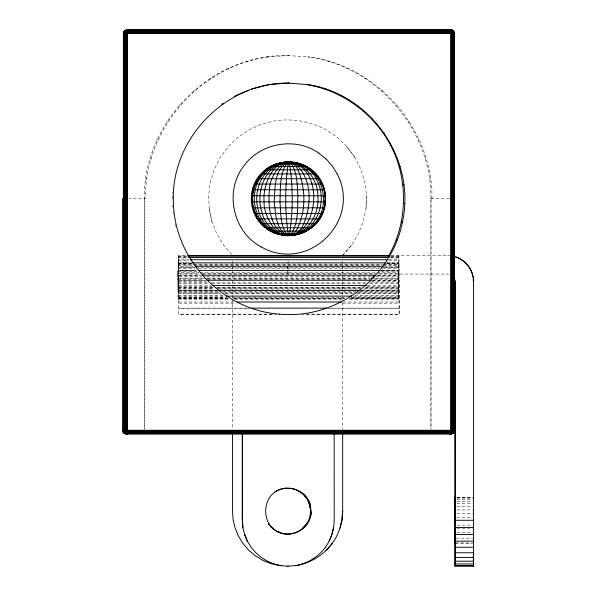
<?xml version="1.0" encoding="UTF-8"?>
<svg xmlns="http://www.w3.org/2000/svg" width="596" height="596" viewBox="0 0 596 596"><rect width="100%" height="100%" fill="white"/><g stroke="black" fill="none" stroke-linecap="round" stroke-linejoin="round"><path stroke-width="0.45" stroke-dasharray="2.98 2.23" d="M228.365 299.118L178.137 299.118L177.817 270.815L196.68 270.815M349.278 299.118L398.575 299.118L398.255 270.815L379.399 270.815M178.137 299.118L178.457 255.677L186.831 255.677M359.507 291.645L398.59 291.697L398.895 255.677L399.164 314.532L301.501 314.532M398.575 299.118L398.903 263.022L386.811 263.022M218.143 291.697L178.13 291.645L178.234 281.387M191.487 263.022L178.465 263.022L178.279 280.634L205.255 280.634M366.019 208.391L366.51 195.048L366.019 208.391L363.284 221.459L358.33 233.878L351.409 245.299L343.303 254.723M172.587 198.811L172.855 192.299M267.224 56.978L288.702 55.517L287.615 55.517C210.686 54.236 143.047 121.875 144.329 198.803L144.329 429.291M268.312 56.978C199.66 65.836 144.418 129.585 145.424 198.803L128.855 198.803M342.67 255.393L351.469 245.299M431.988 198.803C432.994 129.585 377.752 65.836 309.093 56.978L308.005 56.978C376.657 65.836 431.899 129.585 430.893 198.803L430.893 429.291M247.243 61.321L248.338 61.321M327.979 61.321L329.074 61.321M228.089 68.466L229.184 68.466M347.133 68.466L348.228 68.466M210.15 78.262L211.237 78.262M365.08 78.262L366.168 78.262M193.782 90.517L194.877 90.517M381.44 90.517L382.535 90.517M179.329 104.971L180.417 104.971M395.9 104.971L396.996 104.971M167.074 121.338L168.169 121.338M408.148 121.338L409.243 121.338M157.277 139.278L158.372 139.278M417.945 139.278L419.04 139.278M354.732 157.158L346.701 146.445L354.68 157.158L360.789 169.055L364.752 181.81L366.51 195.048M150.132 158.432L151.228 158.432M425.09 158.432L426.185 158.432M145.789 178.413L146.877 178.413M429.44 178.413L430.528 178.413M430.893 198.803L449.444 198.803M211.885 221.459L209.151 208.391L211.885 221.459L216.84 233.878L223.701 245.299L231.918 254.723M390.902 255.669L447.857 255.669M178.457 255.677L178.495 256.079L186.868 256.079M391.49 256.079L398.933 256.079M178.428 256.287L186.794 256.287M390.492 256.287L398.866 256.287M178.495 256.079L178.532 257.465L187.829 257.465M390.596 257.465L398.97 257.465M178.39 257.926L187.695 257.926M390.454 257.926L398.828 257.926M178.532 257.465L178.562 259.752L188.79 259.752M388.771 259.752L399 259.752M178.36 260.541L189.521 260.541M388.562 260.541L398.798 260.541M178.562 259.752L178.591 262.836L191.614 262.836M386.938 262.836L399.029 262.836M178.465 263.022L178.495 263.469L191.517 263.469M386.841 263.469L398.933 263.469L399.074 278.325L373.96 278.325M178.428 263.581L191.45 263.581M386.774 263.581L398.866 263.581M178.323 264.088L192.277 264.088M193.208 264.088L382.952 264.088M383.884 264.088L398.761 264.088M178.495 263.469L178.532 264.907L193.409 264.907M194.341 264.907L382.222 264.907M383.153 264.907L398.97 264.907M178.398 265.168L193.275 265.168M194.207 265.168L382.088 265.168M383.019 265.168L398.836 265.168M178.591 262.836L178.614 266.3L193.499 266.3M384.174 266.3L399.052 266.3M178.532 264.907L178.562 267.239L194.37 267.239M384.115 267.239L399 267.239M178.36 267.723L195.108 267.723M196.032 267.723L380.196 267.723M381.127 267.723L398.798 267.723M178.301 268.498L195.041 268.498M198.759 268.498L379.205 268.498M382.923 268.498L398.731 268.498M178.562 267.239L178.591 270.323L196.263 270.323M381.351 270.323L399.029 270.323M178.614 266.3L178.644 270.554L196.315 270.554M381.41 270.554L399.082 270.554M178.331 271.202L197.865 271.202M381.097 271.202L398.769 271.202M177.817 270.815L177.854 272.797L199.25 272.797M200.181 272.797L375.972 272.797M376.903 272.797L398.292 272.797L398.59 291.697M178.271 273.653L198.736 273.653M202.454 273.653L375.458 273.653M379.175 273.653L398.709 273.653M178.591 270.323L178.614 274.056L199.079 274.056M202.796 274.056L375.8 274.056M378.818 274.041L447.857 274.041M448.728 274.13L447.581 274.041M178.644 270.554L178.666 275.24L200.055 275.24M377.708 275.24L399.097 275.24M178.301 275.531L200.629 275.531M377.35 275.531L398.739 275.531M177.854 272.797L177.921 276.626L202.104 276.626M206.752 276.626L371.382 276.626M376.031 276.626L398.359 276.626M177.817 278.086L205.717 278.086M206.648 278.086L370.347 278.086M374.072 278.086L398.255 278.086M203.75 278.325L178.636 278.325L178.614 274.056M207.468 278.325L370.243 278.325M177.839 279.353L203.884 279.353M207.602 279.353L370.377 279.353M374.094 279.353L398.277 279.353M205.65 280.262L178.681 280.262L178.681 293.016L220.542 293.016M372.142 280.262L399.119 280.262L399.164 314.532M372.671 280.634L398.717 280.634M177.921 276.626L177.988 281.379L205.888 281.379M371.45 281.379L398.672 281.387M207.49 282.944L178.658 282.944L178.666 275.24M211.208 282.944L366.54 282.944M370.258 282.944L399.097 282.944M177.906 283.107L208.6 283.107M212.318 283.107L365.788 283.107M369.513 283.107L398.344 283.107M178.696 285.566L211.252 285.566M367.509 285.566L399.134 285.566M178.211 286.244L211.692 286.244M367.024 286.244L398.649 286.244M178.249 287.428L212.66 287.428M216.385 287.428L361.481 287.428M366.13 287.428L398.687 287.428M178.673 287.816L213.085 287.816M217.734 287.816L360.975 287.816M364.692 287.816L399.111 287.816M177.981 288.308L213.413 288.278M217.138 288.278L360.371 288.278M364.931 288.308L398.508 288.278M178.189 289.023L214.463 289.023M219.119 289.023L358.636 289.023M363.284 289.023L398.627 289.023M215.908 290.416L178.703 290.416L178.703 308.49L250.32 308.49M361.936 290.416L399.141 290.416M177.988 281.379L178.107 290.706L217.175 290.706M360.409 290.706L398.545 290.706M178.174 290.878L217.235 290.878M360.476 290.878L398.612 290.878M222.777 291.645L355.805 291.697M178.226 292.174L219.149 292.174M223.798 292.174L354.948 292.174M358.665 292.174L398.657 292.174M225.191 293.016L353.547 293.016M357.265 293.016L399.119 293.016M178.04 293.59L220.825 293.59M225.482 293.59L351.975 293.59M356.624 293.59L398.478 293.59M178.204 295.311L223.776 295.311M354.925 295.311L398.642 295.311M178.711 296.108L224.29 296.108M353.577 296.108L399.149 296.108M178.092 297.136L224.595 297.136M352.951 297.136L398.53 297.136M178.182 297.605L226.547 297.605M232.127 297.605L346.529 297.605M351.186 297.605L398.62 297.605M178.696 298.104L227.061 298.104M233.572 298.104L344.25 298.104M350.761 298.104L399.126 298.104M178.115 298.574L227.411 298.574M233.923 298.574L344.607 298.574M351.118 298.574L398.553 298.574M178.159 298.82L228.387 298.82M234.899 298.82L343.721 298.82M349.301 298.82L398.597 298.82M234.876 299.118L343.698 299.118M178.718 302.008L234.526 302.008M343.348 302.008L399.156 302.008M178.696 303.155L236.366 303.155M342.402 303.155L399.134 303.155M248.48 308.125L178.726 308.125L178.726 314.532L276.388 314.532M330.333 308.125L399.164 308.125M327.517 308.49L399.141 308.49M272.201 314.159L178.703 314.159L178.726 314.532M306.567 314.159L399.141 314.159M456.894 497.399L472.524 497.399M456.886 498.055L473.455 498.055M456.871 499.351L472.546 499.351M456.864 501.251L472.553 501.251M456.856 503.695L472.561 503.695M456.849 506.622L472.568 506.622M456.841 509.938L473.373 509.938M456.834 513.551L473.366 513.551M456.834 517.358L472.583 517.358M456.834 525.113L472.583 525.113M456.834 528.838L472.583 528.838M456.841 532.317L472.576 532.317M455.94 538.143L472.561 538.143M455.97 542.904L472.524 542.904M455.061 543.239L472.516 543.239M456.901 497.325L473.44 497.399M287.615 55.517L309.093 56.978M447.581 255.669L449.466 255.796M346.76 146.445L337.098 137.229L326.019 129.779C310.255 121.308 291.936 118.135 274.249 120.943L261.324 124.296L249.15 129.779L238.072 137.229L228.41 146.445L220.438 157.158L214.381 169.055L210.418 181.81L208.66 195.048L209.203 208.391M175.425 224.632L175.939 226.42M172.624 205.315L172.847 207.162M173.414 211.781L173.637 213.629M398.903 263.022L398.933 263.469M178.107 290.706L178.13 291.645M398.255 270.815L398.292 272.797M431.042 198.803L431.042 429.291M342.67 260.974L342.722 299.095M342.67 302.813L342.722 429.284M288.039 261.018L288.039 269.921M288.039 271.62L288.039 274.041M287.764 265.771L287.764 269.444M287.764 270.368L287.764 274.041M232.447 260.974L232.5 269.34M232.447 270.271L232.5 273.989M232.447 274.92L232.5 284.217M232.447 285.149L232.5 288.866M232.447 289.798L232.5 298.171M232.447 299.095L232.5 429.284M144.47 198.803L144.47 429.291"/><path stroke-width="0.89" d="M455.135 525.113L455.061 497.31L454.994 525.113M455.202 520.278L455.061 543.239L454.927 281.387L454.122 278.049L455.202 281.387L455.202 520.278L473.574 520.278L473.574 281.387C473.664 269.951 465.26 258.865 453.958 256.556M473.574 520.278L473.433 566.2L455.061 566.2L455.202 527.46L473.574 527.46M127 29.845L127.402 29.8L125.093 30.873L124.139 33.473L124.139 430.26L125.093 432.86L127.402 433.94L125.883 432.86L125.257 430.26L125.257 33.473L125.883 30.873L127.402 29.8L124.936 30.873L123.916 33.473L123.916 430.26C124.199 434.246 129.049 435.572 127.417 430.26L127.41 31.312L127.402 29.845L126.479 29.845L451.284 29.845L453.683 31.312L454.383 33.473L454.383 430.26C454.13 434.179 448.967 435.661 450.725 430.26L450.718 29.845L127.052 29.8L125.57 30.873L124.817 33.473L124.817 430.26C125.302 434.424 128.378 435.4 126.844 430.26L126.844 33.473C127.782 27.505 126.687 29.778 126.278 33.473L126.278 430.26L126.605 432.86L127.402 433.94L124.81 432.86L123.73 430.26L123.73 33.473L124.81 30.873L127.402 29.8L126.233 30.873L125.749 33.473L125.749 430.26L126.233 432.86L127.402 433.94L124.84 432.86L123.774 430.26L123.774 33.473L124.467 31.312L126.285 29.979M251.341 200.36C250.111 153.619 318.994 148.255 325.289 194.14C330.199 244.598 255.021 250.774 251.341 200.36L252.145 200.36C253.248 217.153 265.779 232.574 282.884 235.04C295.303 237.23 308.013 232.216 316.431 223.075C336.412 199.146 319.747 161.218 288.047 162.06C306.515 161.427 322.637 176.222 325.289 194.14L324.984 195.771L325.558 200.36L324.984 201.835L324.76 206.544L322.943 212.504C317.862 223.813 307.447 233.051 294.819 235.04M295.057 235.018C280.321 237.61 265.54 230.339 257.561 218.069L252.935 206.544L252.406 194.14C255.185 174.516 274.57 158.856 294.573 162.566C321.818 166.828 332.836 204.018 314.442 223.686C300.16 241.432 269.742 238.109 258.53 218.896C242.326 197.567 259.014 163.326 285.73 162.194L284.933 162.194M126.099 433.94L123.506 432.86L122.426 430.26L122.426 198.803L123.379 198.803L123.379 33.473L124.452 30.873L126.829 29.845M295.46 565.634L295.422 565.634C307.335 563.674 318.264 556.984 325.431 547.27L325.394 547.27C331.033 539.432 333.998 529.904 334.2 520.278L334.162 433.94M287.615 566.2L296.175 565.522C313.369 562.78 328.769 551.591 336.718 536.109L340.025 528.123L341.985 519.712L342.67 511.092L342.67 433.918M340.025 528.123L342.044 519.712L342.722 511.092M388.734 255.669C407.038 223.403 408.342 182.719 392.593 149.194C376.441 115.393 343.557 90.681 306.605 84.572L307.633 84.572C370.861 93.796 416.254 159.564 402.464 221.95C391.855 277.781 336.33 319.501 279.755 314.159L279.606 314.159M306.016 497.437C298.7 489.085 307.804 499.053 308.117 500.752C311.038 506.607 311.276 513.581 308.862 519.652C304.899 529.635 294.178 535.566 283.674 533.725M311.216 512.068L310.687 515.927L311.216 512.068L310.196 504.365L308.78 500.752L304.161 494.516L301.136 492.065L294.059 488.869L285.611 488.213M252.145 200.36L253.717 188.045L259.312 176.952L268.274 168.363L267.477 168.363M454.033 198.803L454.301 32.899C452.818 28.966 449.555 28.541 451.299 33.473L451.299 430.26C449.354 435.631 453.727 434.32 454.346 430.26L122.426 430.26M329.193 541.123L331.95 534.47L333.604 527.46M310.725 515.927C308.132 529.479 292.517 537.525 279.964 532.742M285.73 162.194C278.868 162.946 272.149 165.517 266.598 169.808L311.119 169.808M302.038 528.957L307.163 523.132M332.195 543.485L326.578 550.056M288.851 162.06L288.367 162.566C284.806 186.377 284.806 211.23 288.367 235.04L288.851 235.539C313.675 235.36 327.621 205.3 318.488 184.045C311.38 160.629 278.257 154.588 263.313 173.92C246.67 192.083 253.903 225.363 277.58 233.55C301.248 243.451 320.439 217.547 317.81 195.771C317.921 173.727 294.543 152.367 273.497 166.493C252.905 179.321 251.043 211.945 269.034 227.799C313.615 263.089 332.955 168.094 288.851 162.06C264.743 163.341 254.797 193.558 262.359 213.562C266.479 231.665 294.551 246.401 303.699 223.686C311.894 204.912 312.036 178.264 295.4 164.056C274.123 154.982 262.292 185.162 264.132 201.835C262.992 215.7 280.165 246.893 295.921 231.114C306.374 212.817 305.942 188.977 297.978 169.808C286.743 148.665 268.9 176.669 269.459 189.781C267.768 205.851 269.742 231.322 288.851 235.539L290.349 235.04C298.648 224.118 297.307 208.809 297.94 195.771C296.957 184.685 297.732 171.648 290.349 162.566L288.851 162.06C274.093 167.312 274.972 188.925 274.242 201.835C275.531 213.338 275.769 231.233 288.851 235.539L289.365 235.04C293.195 211.282 293.195 186.317 289.365 162.566L288.851 162.06L287.384 162.566C279.248 173.57 280.604 188.798 279.964 201.835C280.94 212.914 280.142 225.884 287.384 235.04L288.851 235.539M372.5 277.386L374.43 275.382M313.056 225.541L311.127 227.389L311.931 227.389M265.272 169.718L269.697 166.731M308.914 228.886L310.389 227.888M221.66 104.293L223.239 103.294M307.633 84.572L288.039 83.075L289.067 83.075C225.184 82.032 169.823 139.665 173.436 203.46C174.948 260.266 223.06 310.36 279.755 314.159M274.756 492.065L278.153 490.165M270.51 166.359L275.374 164.161L281.401 162.589M301.099 233.081L306.769 230.875M235.115 95.963L244.539 91.948M246.252 91.218L248.823 90.123M451.075 433.538L449.406 433.94M278.831 489.905L281.089 489.13M453.854 32.34L453.988 430.26L453.027 432.86L450.71 433.94L451.522 432.86L451.857 430.26L451.857 33.473L451.522 30.873L450.71 29.8L453.183 30.873L454.212 33.473L454.212 430.26L453.183 432.86L450.71 433.94L451.902 432.86L452.394 430.26L452.394 33.473C453.087 32.124 450.658 29.509 451.261 29.845M251.393 89.028L269.474 84.572L287.108 83.149M281.826 488.869L285.663 488.213M286.326 488.213C259.662 489.763 258.59 530.164 284.396 533.725M450.71 433.94L452.245 432.86L452.878 430.26L452.878 33.473L452.245 30.873L450.71 29.8L452.818 30.873L453.69 33.473L453.69 430.26L452.818 432.86L450.71 433.94L452.558 432.86L453.318 430.26L453.318 33.473L452.558 30.873L450.71 29.8L452.64 30.5L453.951 32.899M127.402 29.8L125.309 30.873L124.437 33.473L124.437 430.26L125.309 432.86L127.402 433.94M283.175 162.44L284.955 162.291M288.047 235.539L294.26 235.018L301.092 233.446M286.296 488.213L290.222 488.213M125.912 29.979L451.85 29.979M125.384 30.202L452.379 30.202M124.892 30.5L452.871 30.5M124.452 30.873L453.31 30.873M124.08 31.312L453.683 31.312M123.774 31.804L453.988 31.804M123.558 32.34L454.204 32.34M123.424 32.899L454.338 32.899M123.379 33.473L454.383 33.473M269.474 84.572L270.502 84.572M324.686 89.028L325.714 89.028M234.258 96.329L235.286 96.329M341.821 96.329L342.849 96.329M357.563 106.282L358.591 106.282M371.502 118.634L372.537 118.634M383.28 133.057L384.316 133.057M392.593 149.194L393.628 149.194M282.884 162.566L294.819 162.566M278.794 163.252L279.591 163.252L277.088 164.056L300.622 164.056M293.798 162.648L298.104 163.252M272.916 165.323L273.713 165.323L271.612 166.493L306.106 166.493M303.982 165.323L297.307 163.252M399.201 166.604L400.229 166.604M309.421 168.363L307.067 167.498M262.627 172.281L263.425 172.281M313.466 172.281L314.271 172.281M262.203 173.92L315.522 173.92M258.508 176.952L259.312 176.952M317.586 176.952L318.391 176.952M258.53 178.711L319.203 178.711M255.244 182.264L256.042 182.264M320.857 182.264L321.654 182.264M255.677 184.045L322.049 184.045M402.926 184.849L403.954 184.849M252.92 188.045L253.717 188.045M253.74 189.781L323.993 189.781M251.609 194.14L252.406 194.14M252.749 195.771L324.984 195.771M324.753 200.36L325.558 200.36M252.749 201.835L324.984 201.835M403.671 203.46L404.706 203.46M252.13 206.544L252.935 206.544M253.74 207.825L323.993 207.825M253.956 212.504L254.76 212.504M322.138 212.504L322.943 212.504M255.677 213.562L322.049 213.562M256.764 218.069L257.561 218.069M258.53 218.896L319.203 218.896M401.428 221.95L402.464 221.95M260.467 223.075L261.272 223.075M262.203 223.686L315.522 223.686M264.967 227.389L265.771 227.389M266.598 227.799L311.119 227.799M270.13 230.875L270.934 230.875M271.612 231.114L306.106 231.114M275.806 233.446L276.611 233.446M277.088 233.55L300.622 233.55M281.841 235.018L282.638 235.018M396.243 239.838L397.279 239.838M187.762 255.677L389.598 255.677M187.8 256.079L389.635 256.079M388.264 256.667L389.292 256.667M455.798 256.928C463.39 259.513 471.525 267.47 472.792 276.581M188.761 257.465L388.734 257.465M190.653 259.752L386.908 259.752M192.545 262.836L385.076 262.836M195.361 266.3L383.243 266.3M198.177 270.554L379.548 270.554M201.917 275.24L375.845 275.24M473.254 277.363L473.298 281.387M371.174 278.325L373.029 278.325M206.581 280.262L371.211 280.262M212.176 285.566L366.577 285.566M217.771 290.416L360.081 290.416M226.152 296.108L351.714 296.108M237.32 302.008L341.493 302.008M251.274 308.125L326.615 308.125M122.471 430.841L454.338 430.841M122.605 431.4L454.204 431.4M122.828 431.929L453.988 431.929M123.126 432.42L453.683 432.42M123.506 432.86L453.31 432.86M123.946 433.232L452.871 433.232M124.437 433.538L452.379 433.538M124.966 433.754L451.85 433.754M125.525 433.895L451.284 433.895M289.507 488.213L293.396 488.869M304.131 494.516L306.702 497.437L310.233 504.365M308.117 500.752L310.33 508.172L310.553 512.068M242.915 527.46L242.349 520.278L242.349 433.94L242.319 520.278L242.885 527.46L244.598 534.47L247.355 541.123L251.087 547.27L255.803 552.745L261.249 557.431L267.395 561.194L274.085 563.95L281.089 565.634M276.358 531.14L279.256 532.422M277.043 531.14L280.627 532.742M244.598 534.47L247.355 541.123M455.195 534.47L473.567 534.47M455.188 541.123L473.559 541.123M455.173 547.27L473.544 547.27M455.165 552.745L473.529 552.745M455.143 557.431L473.515 557.431M455.128 561.194L473.5 561.194M455.106 563.95L473.477 563.95M455.083 565.634L473.455 565.634L473.343 555.092M288.24 566.2L278.935 565.522L270.524 563.503L262.538 560.195L255.162 555.673L248.592 550.056L242.974 543.485L238.452 536.109L235.144 528.123L233.125 519.712L232.447 511.092L232.447 433.918M450.36 29.8L452.52 30.5L453.63 31.804M278.354 234.355L272.476 232.284L267.038 229.244M293.344 488.869L297.069 490.165L303.498 494.516M261.16 246.915C307.67 273.422 361.779 221.593 337.247 173.995M318.905 153.142C295.452 136.626 260.385 142.772 243.727 166.031C224.059 191.376 232.827 231.926 261.175 246.915M303.96 165.755L305.51 166.627M275.769 530.701L270.323 526.261L273.184 528.957M318.897 153.142L326.183 159.013M326.168 159.013L332.359 166.031L337.254 173.995M453.802 277.065L454.398 278.049M473.41 565.634L473.433 566.2M455.061 566.2L454.927 527.46M269.452 525.009L268.52 523.757L269.392 525.009"/></g></svg>
